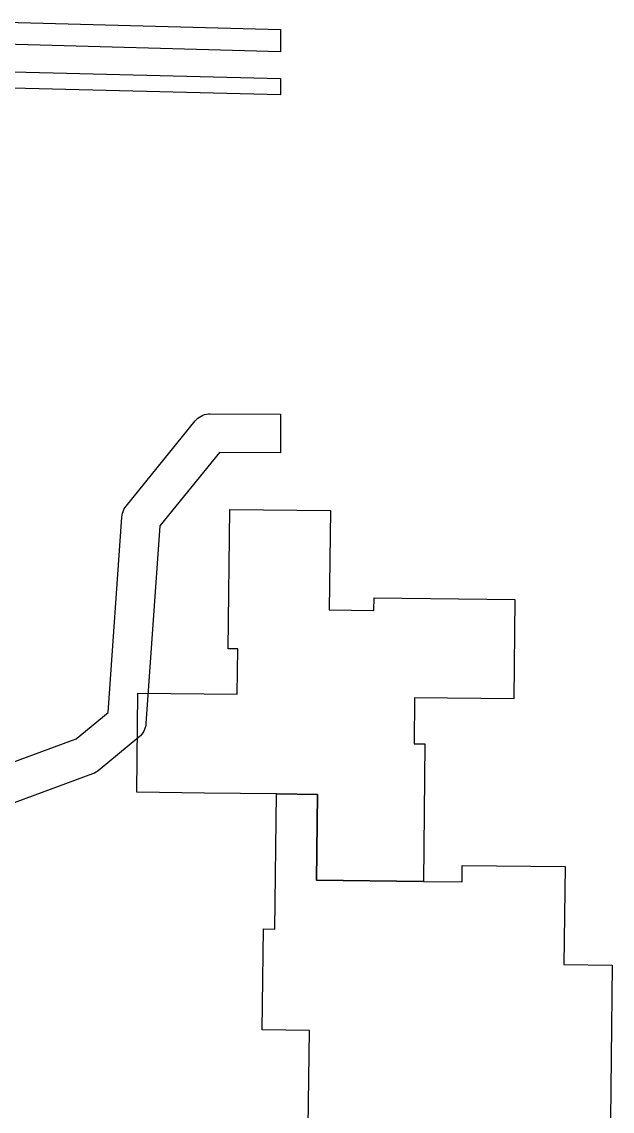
# Model space of a CAD drawing. Header units: centimetres. Extents: x 117202 to 132010, y -43374 to -16879.
# Drawn here: x 126644 to 132010, y -32699 to -22808 of the extents above; entities that cross this region are included whole.
import ezdxf

# ---------------------------------------------------------------- set-up
doc = ezdxf.new("R2010")
doc.units = ezdxf.units.CM
doc.layers.add('C-BLDG-EXST', color=7, linetype='Continuous')
doc.layers.add('C-ROAD', color=7, linetype='Continuous')

msp = doc.modelspace()

# ---------------------------------------------------------------- linework, layer by layer
at = {"layer": 'C-BLDG-EXST'}
for points in [[(128958.8, -29818.7), (128306.3, -29811), (127688.8, -29803.2), (127699.2, -28902.3), (128602.7, -28912.3), (128608, -28501.1), (128518.6, -28500), (128534.2, -27235.4), (129448.9, -27246.4), (129437.8, -28147.3), (129843.7, -28152.9), (129845.2, -28036.8), (131125.7, -28052.3), (131114.5, -28955.4), (130213.9, -28944.3), (130208.7, -29363.3), (130308.5, -29364.4), (130293.6, -30612.4), (129321.6, -30601.3), (129330.5, -29823.1)], [(131542.8, -33750.6), (129679.1, -33728.5), (129683.6, -32845.3), (129247.8, -32839.8), (129258.2, -31966.5), (128829.2, -31961), (128840.4, -31043.5), (128943.9, -31044.6), (128958.8, -29818.7), (129330.5, -29823.1), (129321.6, -30601.3), (130293.6, -30612.4), (130645.2, -30616.8), (130646.7, -30467.6), (131581.6, -30478.6), (131571.1, -31366.3), (132009.9, -31371.8), (131989.8, -33056.4), (131551, -33050.9)]]:
    msp.add_lwpolyline(points, close=True, dxfattribs=at)
at = {"layer": 'C-ROAD'}
for points in [[(126380.4, -22807.9), (128996.4, -22879.3), (128996.4, -23079.4), (126371.3, -23007.7)], [(126440.4, -23258.4), (128996.4, -23321.7), (128996.4, -23471.7), (126434, -23408.3)], [(125503, -29921), (127138, -29318.7), (127428.6, -29080.2), (127553.7, -27304.9), (127555.8, -27287.2), (127559.8, -27269.8), (127565.5, -27252.9), (127572.8, -27236.7), (127581.8, -27221.3), (127592.3, -27206.9), (128221, -26432.1), (128232.6, -26419.1), (128245.5, -26407.4), (128259.4, -26397), (128274.3, -26388), (128290, -26380.6), (128306.4, -26374.8), (128323.2, -26370.6), (128340.4, -26368.1), (128357.8, -26367.3), (128996.4, -26370.5), (128996.4, -26720.5), (128440, -26717.7), (127898.9, -27384.6), (127772.5, -29179.9), (127770.3, -29197.6), (127766.4, -29214.9), (127760.7, -29231.8), (127753.4, -29248), (127744.4, -29263.3), (127733.9, -29277.7), (127722.1, -29290.9), (127708.9, -29302.9), (127337.2, -29608), (127321.5, -29619.5), (127304.6, -29629.2), (127286.7, -29636.9), (125581.5, -30265.1)]]:
    msp.add_lwpolyline(points, dxfattribs=at)

doc.saveas('drawing.dxf')
